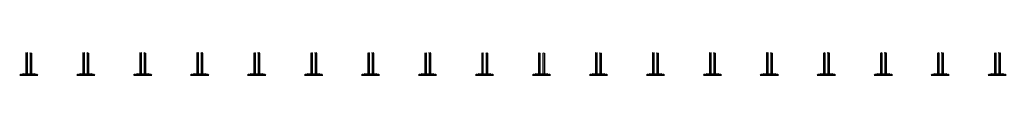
# Model space of a CAD drawing. Header units: millimetres. Extents: x 17311 to 801382, y -242618 to -104888.
# Drawn here: x 144530 to 148859, y -217858 to -217761 of the extents above; entities that cross this region are included whole.
import ezdxf

# ---------------------------------------------------------------- set-up
doc = ezdxf.new("R2010")
doc.units = ezdxf.units.MM
doc.header["$LTSCALE"] = 250
doc.layers.add('GES', color=7, linetype='Continuous')

# ---------------------------------------------------------------- blocks, each defined once
blk = doc.blocks.new('*U107')
at = {"layer": 'GES', "color": 8}
for p, q in [((39102.6, 1988.9, 0), (39102.6, 1898, 0)), ((39108.4, 1988.9, 0), (39108.4, 1898, 0)), ((39121.7, 1988.9, 0), (39121.7, 1898, 0)), ((39127.6, 1988.9, 0), (39127.6, 1898, 0)), ((39352.6, 1988.9, 0), (39352.6, 1898, 0)), ((39358.4, 1988.9, 0), (39358.4, 1898, 0)), ((39371.7, 1988.9, 0), (39371.7, 1898, 0)), ((39377.6, 1988.9, 0), (39377.6, 1898, 0)), ((39602.6, 1988.9, 0), (39602.6, 1898, 0)), ((39608.4, 1988.9, 0), (39608.4, 1898, 0)), ((39621.7, 1988.9, 0), (39621.7, 1898, 0)), ((39627.6, 1988.9, 0), (39627.6, 1898, 0)), ((39852.6, 1988.9, 0), (39852.6, 1898, 0)), ((39858.4, 1988.9, 0), (39858.4, 1898, 0)), ((39871.7, 1988.9, 0), (39871.7, 1898, 0)), ((39877.6, 1988.9, 0), (39877.6, 1898, 0)), ((40102.6, 1988.9, 0), (40102.6, 1898, 0)), ((40108.4, 1988.9, 0), (40108.4, 1898, 0)), ((40121.7, 1988.9, 0), (40121.7, 1898, 0)), ((40127.6, 1988.9, 0), (40127.6, 1898, 0)), ((40352.6, 1988.9, 0), (40352.6, 1898, 0)), ((40358.4, 1988.9, 0), (40358.4, 1898, 0)), ((40371.7, 1988.9, 0), (40371.7, 1898, 0)), ((40377.6, 1988.9, 0), (40377.6, 1898, 0)), ((40602.6, 1988.9, 0), (40602.6, 1898, 0)), ((40608.4, 1988.9, 0), (40608.4, 1898, 0)), ((40621.7, 1988.9, 0), (40621.7, 1898, 0)), ((40627.6, 1988.9, 0), (40627.6, 1898, 0)), ((40852.6, 1988.9, 0), (40852.6, 1898, 0)), ((40858.4, 1988.9, 0), (40858.4, 1898, 0)), ((40871.7, 1988.9, 0), (40871.7, 1898, 0)), ((40877.6, 1988.9, 0), (40877.6, 1898, 0)), ((41102.6, 1988.9, 0), (41102.6, 1898, 0)), ((41108.4, 1988.9, 0), (41108.4, 1898, 0)), ((41121.7, 1988.9, 0), (41121.7, 1898, 0)), ((41127.6, 1988.9, 0), (41127.6, 1898, 0)), ((41352.6, 1988.9, 0), (41352.6, 1898, 0)), ((41358.4, 1988.9, 0), (41358.4, 1898, 0)), ((41371.7, 1988.9, 0), (41371.7, 1898, 0)), ((41377.6, 1988.9, 0), (41377.6, 1898, 0)), ((41602.6, 1988.9, 0), (41602.6, 1898, 0)), ((41608.4, 1988.9, 0), (41608.4, 1898, 0)), ((41621.7, 1988.9, 0), (41621.7, 1898, 0)), ((41627.6, 1988.9, 0), (41627.6, 1898, 0)), ((41852.6, 1988.9, 0), (41852.6, 1898, 0)), ((41858.4, 1988.9, 0), (41858.4, 1898, 0)), ((41871.7, 1988.9, 0), (41871.7, 1898, 0)), ((41877.6, 1988.9, 0), (41877.6, 1898, 0)), ((42102.6, 1988.9, 0), (42102.6, 1898, 0)), ((42108.4, 1988.9, 0), (42108.4, 1898, 0)), ((42121.7, 1988.9, 0), (42121.7, 1898, 0)), ((42127.6, 1988.9, 0), (42127.6, 1898, 0)), ((42352.6, 1988.9, 0), (42352.6, 1898, 0)), ((42358.4, 1988.9, 0), (42358.4, 1898, 0)), ((42371.7, 1988.9, 0), (42371.7, 1898, 0)), ((42377.6, 1988.9, 0), (42377.6, 1898, 0)), ((42602.6, 1988.9, 0), (42602.6, 1898, 0)), ((42608.4, 1988.9, 0), (42608.4, 1898, 0)), ((42621.7, 1988.9, 0), (42621.7, 1898, 0)), ((42627.6, 1988.9, 0), (42627.6, 1898, 0)), ((42852.6, 1988.9, 0), (42852.6, 1898, 0)), ((42858.4, 1988.9, 0), (42858.4, 1898, 0)), ((42871.7, 1988.9, 0), (42871.7, 1898, 0)), ((42877.6, 1988.9, 0), (42877.6, 1898, 0)), ((43102.6, 1988.9, 0), (43102.6, 1898, 0)), ((43108.4, 1988.9, 0), (43108.4, 1898, 0)), ((43121.7, 1988.9, 0), (43121.7, 1898, 0)), ((43127.6, 1988.9, 0), (43127.6, 1898, 0)), ((43352.6, 1988.9, 0), (43352.6, 1898, 0)), ((43358.4, 1988.9, 0), (43358.4, 1898, 0)), ((43371.7, 1988.9, 0), (43371.7, 1898, 0)), ((43377.6, 1988.9, 0), (43377.6, 1898, 0)), ((39075.4, 1892.5), (39154.8, 1892.5, 0)), ((39081.7, 1895.4), (39148.4, 1895.4)), ((39090.2, 1897.7), (39140.3, 1897.7)), ((39103.4, 1897.2, 0), (39107.6, 1897.2, 0)), ((39106.7, 1897.2, 0), (39106.7, 1897.7)), ((39107.6, 1897.2, 0), (39122.6, 1897.2, 0)), ((39109.2, 1897.2, 0), (39120.9, 1897.2, 0)), ((39122.6, 1897.2, 0), (39126.7, 1897.2, 0)), ((39123.4, 1897.2, 0), (39123.4, 1897.7)), ((39325.4, 1892.5), (39404.8, 1892.5, 0)), ((39331.7, 1895.4), (39398.4, 1895.4)), ((39340.2, 1897.7), (39390.3, 1897.7)), ((39353.4, 1897.2, 0), (39357.6, 1897.2, 0)), ((39356.7, 1897.2, 0), (39356.7, 1897.7)), ((39357.6, 1897.2, 0), (39372.6, 1897.2, 0)), ((39372.6, 1897.2, 0), (39376.7, 1897.2, 0)), ((39373.4, 1897.2, 0), (39373.4, 1897.7)), ((39575.4, 1892.5), (39654.8, 1892.5, 0)), ((39581.7, 1895.4), (39648.4, 1895.4)), ((39590.2, 1897.7), (39640.3, 1897.7)), ((39603.4, 1897.2, 0), (39607.6, 1897.2, 0)), ((39606.7, 1897.2, 0), (39606.7, 1897.7)), ((39607.6, 1897.2, 0), (39622.6, 1897.2, 0)), ((39622.6, 1897.2, 0), (39626.7, 1897.2, 0)), ((39623.4, 1897.2, 0), (39623.4, 1897.7)), ((39825.4, 1892.5), (39904.8, 1892.5, 0)), ((39831.7, 1895.4), (39898.4, 1895.4)), ((39840.2, 1897.7), (39890.3, 1897.7)), ((39853.4, 1897.2, 0), (39857.6, 1897.2, 0)), ((39856.7, 1897.2, 0), (39856.7, 1897.7)), ((39857.6, 1897.2, 0), (39872.6, 1897.2, 0)), ((39872.6, 1897.2, 0), (39876.7, 1897.2, 0)), ((39873.4, 1897.2, 0), (39873.4, 1897.7)), ((40075.4, 1892.5), (40154.8, 1892.5, 0)), ((40081.7, 1895.4), (40148.4, 1895.4)), ((40090.2, 1897.7), (40140.3, 1897.7)), ((40103.4, 1897.2, 0), (40107.6, 1897.2, 0)), ((40106.7, 1897.2, 0), (40106.7, 1897.7)), ((40107.6, 1897.2, 0), (40122.6, 1897.2, 0)), ((40122.6, 1897.2, 0), (40126.7, 1897.2, 0)), ((40123.4, 1897.2, 0), (40123.4, 1897.7)), ((40325.4, 1892.5), (40404.8, 1892.5, 0)), ((40331.7, 1895.4), (40398.4, 1895.4)), ((40340.2, 1897.7), (40390.3, 1897.7)), ((40353.4, 1897.2, 0), (40357.6, 1897.2, 0)), ((40356.7, 1897.2, 0), (40356.7, 1897.7)), ((40357.6, 1897.2, 0), (40372.6, 1897.2, 0)), ((40372.6, 1897.2, 0), (40376.7, 1897.2, 0)), ((40373.4, 1897.2, 0), (40373.4, 1897.7)), ((40575.4, 1892.5), (40654.8, 1892.5, 0)), ((40581.7, 1895.4), (40648.4, 1895.4)), ((40590.2, 1897.7), (40640.3, 1897.7)), ((40603.4, 1897.2, 0), (40607.6, 1897.2, 0)), ((40606.7, 1897.2, 0), (40606.7, 1897.7)), ((40607.6, 1897.2, 0), (40622.6, 1897.2, 0)), ((40622.6, 1897.2, 0), (40626.7, 1897.2, 0)), ((40623.4, 1897.2, 0), (40623.4, 1897.7)), ((40825.4, 1892.5), (40904.8, 1892.5, 0)), ((40831.7, 1895.4), (40898.4, 1895.4)), ((40840.2, 1897.7), (40890.3, 1897.7)), ((40853.4, 1897.2, 0), (40857.6, 1897.2, 0)), ((40856.7, 1897.2, 0), (40856.7, 1897.7)), ((40857.6, 1897.2, 0), (40872.6, 1897.2, 0)), ((40872.6, 1897.2, 0), (40876.7, 1897.2, 0)), ((40873.4, 1897.2, 0), (40873.4, 1897.7)), ((41075.4, 1892.5), (41154.8, 1892.5, 0)), ((41081.7, 1895.4), (41148.4, 1895.4)), ((41090.2, 1897.7), (41140.3, 1897.7)), ((41103.4, 1897.2, 0), (41107.6, 1897.2, 0)), ((41106.7, 1897.2, 0), (41106.7, 1897.7)), ((41107.6, 1897.2, 0), (41122.6, 1897.2, 0)), ((41122.6, 1897.2, 0), (41126.7, 1897.2, 0)), ((41123.4, 1897.2, 0), (41123.4, 1897.7)), ((41325.4, 1892.5), (41404.8, 1892.5, 0)), ((41331.7, 1895.4), (41398.4, 1895.4)), ((41340.2, 1897.7), (41390.3, 1897.7)), ((41353.4, 1897.2, 0), (41357.6, 1897.2, 0)), ((41356.7, 1897.2, 0), (41356.7, 1897.7)), ((41357.6, 1897.2, 0), (41372.6, 1897.2, 0)), ((41372.6, 1897.2, 0), (41376.7, 1897.2, 0)), ((41373.4, 1897.2, 0), (41373.4, 1897.7)), ((41575.4, 1892.5), (41654.8, 1892.5, 0)), ((41581.7, 1895.4), (41648.4, 1895.4)), ((41590.2, 1897.7), (41640.3, 1897.7)), ((41603.4, 1897.2, 0), (41607.6, 1897.2, 0)), ((41606.7, 1897.2, 0), (41606.7, 1897.7)), ((41607.6, 1897.2, 0), (41622.6, 1897.2, 0)), ((41622.6, 1897.2, 0), (41626.7, 1897.2, 0)), ((41623.4, 1897.2, 0), (41623.4, 1897.7)), ((41825.4, 1892.5), (41904.8, 1892.5, 0)), ((41831.7, 1895.4), (41898.4, 1895.4)), ((41840.2, 1897.7), (41890.3, 1897.7)), ((41853.4, 1897.2, 0), (41857.6, 1897.2, 0)), ((41856.7, 1897.2, 0), (41856.7, 1897.7)), ((41857.6, 1897.2, 0), (41872.6, 1897.2, 0)), ((41872.6, 1897.2, 0), (41876.7, 1897.2, 0)), ((41873.4, 1897.2, 0), (41873.4, 1897.7)), ((42075.4, 1892.5), (42154.8, 1892.5, 0)), ((42081.7, 1895.4), (42148.4, 1895.4)), ((42090.2, 1897.7), (42140.3, 1897.7)), ((42103.4, 1897.2, 0), (42107.6, 1897.2, 0)), ((42106.7, 1897.2, 0), (42106.7, 1897.7)), ((42107.6, 1897.2, 0), (42122.6, 1897.2, 0)), ((42122.6, 1897.2, 0), (42126.7, 1897.2, 0)), ((42123.4, 1897.2, 0), (42123.4, 1897.7)), ((42325.4, 1892.5), (42404.8, 1892.5, 0)), ((42331.7, 1895.4), (42398.4, 1895.4)), ((42340.2, 1897.7), (42390.3, 1897.7)), ((42353.4, 1897.2, 0), (42357.6, 1897.2, 0)), ((42356.7, 1897.2, 0), (42356.7, 1897.7)), ((42357.6, 1897.2, 0), (42372.6, 1897.2, 0)), ((42372.6, 1897.2, 0), (42376.7, 1897.2, 0)), ((42373.4, 1897.2, 0), (42373.4, 1897.7)), ((42575.4, 1892.5), (42654.8, 1892.5, 0)), ((42581.7, 1895.4), (42648.4, 1895.4)), ((42590.2, 1897.7), (42640.3, 1897.7)), ((42603.4, 1897.2, 0), (42607.6, 1897.2, 0)), ((42606.7, 1897.2, 0), (42606.7, 1897.7)), ((42607.6, 1897.2, 0), (42622.6, 1897.2, 0)), ((42622.6, 1897.2, 0), (42626.7, 1897.2, 0)), ((42623.4, 1897.2, 0), (42623.4, 1897.7)), ((42825.4, 1892.5), (42904.8, 1892.5, 0)), ((42831.7, 1895.4), (42898.4, 1895.4)), ((42840.2, 1897.7), (42890.3, 1897.7)), ((42853.4, 1897.2, 0), (42857.6, 1897.2, 0)), ((42856.7, 1897.2, 0), (42856.7, 1897.7)), ((42857.6, 1897.2, 0), (42872.6, 1897.2, 0)), ((42872.6, 1897.2, 0), (42876.7, 1897.2, 0)), ((42873.4, 1897.2, 0), (42873.4, 1897.7)), ((43075.4, 1892.5), (43154.8, 1892.5, 0)), ((43081.7, 1895.4), (43148.4, 1895.4)), ((43090.2, 1897.7), (43140.3, 1897.7)), ((43103.4, 1897.2, 0), (43107.6, 1897.2, 0)), ((43106.7, 1897.2, 0), (43106.7, 1897.7)), ((43107.6, 1897.2, 0), (43122.6, 1897.2, 0)), ((43122.6, 1897.2, 0), (43126.7, 1897.2, 0)), ((43123.4, 1897.2, 0), (43123.4, 1897.7)), ((43325.4, 1892.5), (43404.8, 1892.5, 0)), ((43331.7, 1895.4), (43398.4, 1895.4)), ((43340.2, 1897.7), (43390.3, 1897.7)), ((43353.4, 1897.2, 0), (43357.6, 1897.2, 0)), ((43356.7, 1897.2, 0), (43356.7, 1897.7)), ((43357.6, 1897.2, 0), (43372.6, 1897.2, 0)), ((43372.6, 1897.2, 0), (43376.7, 1897.2, 0)), ((43373.4, 1897.2, 0), (43373.4, 1897.7))]:
    blk.add_line(p, q, dxfattribs=at)
for centre, radius, start, end in [((39103.4, 1988.9, 0), 0.833, 90, 180), ((39107.6, 1988.9, 0), 0.833, 0, 90), ((39109.2, 1988.9, 0), 0.833, 90, 180), ((39120.9, 1988.9, 0), 0.833, 0, 90), ((39122.6, 1988.9, 0), 0.833, 90, 180), ((39126.7, 1988.9, 0), 0.833, 0, 90), ((39353.4, 1988.9, 0), 0.833, 90, 180), ((39357.6, 1988.9, 0), 0.833, 0, 90), ((39359.2, 1988.9, 0), 0.833, 90, 180), ((39370.9, 1988.9, 0), 0.833, 0, 90), ((39372.6, 1988.9, 0), 0.833, 90, 180), ((39376.7, 1988.9, 0), 0.833, 0, 90), ((39603.4, 1988.9, 0), 0.833, 90, 180), ((39607.6, 1988.9, 0), 0.833, 0, 90), ((39609.2, 1988.9, 0), 0.833, 90, 180), ((39620.9, 1988.9, 0), 0.833, 0, 90), ((39622.6, 1988.9, 0), 0.833, 90, 180), ((39626.7, 1988.9, 0), 0.833, 0, 90), ((39853.4, 1988.9, 0), 0.833, 90, 180), ((39857.6, 1988.9, 0), 0.833, 0, 90), ((39859.2, 1988.9, 0), 0.833, 90, 180), ((39870.9, 1988.9, 0), 0.833, 0, 90), ((39872.6, 1988.9, 0), 0.833, 90, 180), ((39876.7, 1988.9, 0), 0.833, 0, 90), ((40103.4, 1988.9, 0), 0.833, 90, 180), ((40107.6, 1988.9, 0), 0.833, 0, 90), ((40109.2, 1988.9, 0), 0.833, 90, 180), ((40120.9, 1988.9, 0), 0.833, 0, 90), ((40122.6, 1988.9, 0), 0.833, 90, 180), ((40126.7, 1988.9, 0), 0.833, 0, 90), ((40353.4, 1988.9, 0), 0.833, 90, 180), ((40357.6, 1988.9, 0), 0.833, 0, 90), ((40359.2, 1988.9, 0), 0.833, 90, 180), ((40370.9, 1988.9, 0), 0.833, 0, 90), ((40372.6, 1988.9, 0), 0.833, 90, 180), ((40376.7, 1988.9, 0), 0.833, 0, 90), ((40603.4, 1988.9, 0), 0.833, 90, 180), ((40607.6, 1988.9, 0), 0.833, 0, 90), ((40609.2, 1988.9, 0), 0.833, 90, 180), ((40620.9, 1988.9, 0), 0.833, 0, 90), ((40622.6, 1988.9, 0), 0.833, 90, 180), ((40626.7, 1988.9, 0), 0.833, 0, 90), ((40853.4, 1988.9, 0), 0.833, 90, 180), ((40857.6, 1988.9, 0), 0.833, 0, 90), ((40859.2, 1988.9, 0), 0.833, 90, 180), ((40870.9, 1988.9, 0), 0.833, 0, 90), ((40872.6, 1988.9, 0), 0.833, 90, 180), ((40876.7, 1988.9, 0), 0.833, 0, 90), ((41103.4, 1988.9, 0), 0.833, 90, 180), ((41107.6, 1988.9, 0), 0.833, 0, 90), ((41109.2, 1988.9, 0), 0.833, 90, 180), ((41120.9, 1988.9, 0), 0.833, 0, 90), ((41122.6, 1988.9, 0), 0.833, 90, 180), ((41126.7, 1988.9, 0), 0.833, 0, 90), ((41353.4, 1988.9, 0), 0.833, 90, 180), ((41357.6, 1988.9, 0), 0.833, 0, 90), ((41359.2, 1988.9, 0), 0.833, 90, 180), ((41370.9, 1988.9, 0), 0.833, 0, 90), ((41372.6, 1988.9, 0), 0.833, 90, 180), ((41376.7, 1988.9, 0), 0.833, 0, 90), ((41603.4, 1988.9, 0), 0.833, 90, 180), ((41607.6, 1988.9, 0), 0.833, 0, 90), ((41609.2, 1988.9, 0), 0.833, 90, 180), ((41620.9, 1988.9, 0), 0.833, 0, 90), ((41622.6, 1988.9, 0), 0.833, 90, 180), ((41626.7, 1988.9, 0), 0.833, 0, 90), ((41853.4, 1988.9, 0), 0.833, 90, 180), ((41857.6, 1988.9, 0), 0.833, 0, 90), ((41859.2, 1988.9, 0), 0.833, 90, 180), ((41870.9, 1988.9, 0), 0.833, 0, 90), ((41872.6, 1988.9, 0), 0.833, 90, 180), ((41876.7, 1988.9, 0), 0.833, 0, 90), ((42103.4, 1988.9, 0), 0.833, 90, 180), ((42107.6, 1988.9, 0), 0.833, 0, 90), ((42109.2, 1988.9, 0), 0.833, 90, 180), ((42120.9, 1988.9, 0), 0.833, 0, 90), ((42122.6, 1988.9, 0), 0.833, 90, 180), ((42126.7, 1988.9, 0), 0.833, 0, 90), ((42353.4, 1988.9, 0), 0.833, 90, 180), ((42357.6, 1988.9, 0), 0.833, 0, 90), ((42359.2, 1988.9, 0), 0.833, 90, 180), ((42370.9, 1988.9, 0), 0.833, 0, 90), ((42372.6, 1988.9, 0), 0.833, 90, 180), ((42376.7, 1988.9, 0), 0.833, 0, 90), ((42603.4, 1988.9, 0), 0.833, 90, 180), ((42607.6, 1988.9, 0), 0.833, 0, 90), ((42609.2, 1988.9, 0), 0.833, 90, 180), ((42620.9, 1988.9, 0), 0.833, 0, 90), ((42622.6, 1988.9, 0), 0.833, 90, 180), ((42626.7, 1988.9, 0), 0.833, 0, 90), ((42853.4, 1988.9, 0), 0.833, 90, 180), ((42857.6, 1988.9, 0), 0.833, 0, 90), ((42859.2, 1988.9, 0), 0.833, 90, 180), ((42870.9, 1988.9, 0), 0.833, 0, 90), ((42872.6, 1988.9, 0), 0.833, 90, 180), ((42876.7, 1988.9, 0), 0.833, 0, 90), ((43103.4, 1988.9, 0), 0.833, 90, 180), ((43107.6, 1988.9, 0), 0.833, 0, 90), ((43109.2, 1988.9, 0), 0.833, 90, 180), ((43120.9, 1988.9, 0), 0.833, 0, 90), ((43122.6, 1988.9, 0), 0.833, 90, 180), ((43126.7, 1988.9, 0), 0.833, 0, 90), ((43353.4, 1988.9, 0), 0.833, 90, 180), ((43357.6, 1988.9, 0), 0.833, 0, 90), ((43359.2, 1988.9, 0), 0.833, 90, 180), ((43370.9, 1988.9, 0), 0.833, 0, 90), ((43372.6, 1988.9, 0), 0.833, 90, 180), ((43376.7, 1988.9, 0), 0.833, 0, 90), ((39081.7, 1887.1), 8.33, 90, 139.756), ((39090.2, 1889.3), 8.33, 90, 132.9054), ((39103.4, 1898, 0), 0.833, 180, 270), ((39107.6, 1898, 0), 0.833, 270, 0), ((39109.2, 1898, 0), 0.833, 180, 270), ((39120.9, 1898, 0), 0.833, 270, 0), ((39122.6, 1898, 0), 0.833, 180, 270), ((39126.7, 1898, 0), 0.833, 270, 0), ((39140.3, 1889.3), 8.33, 47.0946, 90), ((39148.4, 1887.1), 8.33, 40.244, 90), ((39331.7, 1887.1), 8.33, 90, 139.756), ((39340.2, 1889.3), 8.33, 90, 132.9054), ((39353.4, 1898, 0), 0.833, 180, 270), ((39357.6, 1898, 0), 0.833, 270, 0), ((39359.2, 1898, 0), 0.833, 180, 270), ((39372.6, 1898, 0), 0.833, 180, 270), ((39376.7, 1898, 0), 0.833, 270, 0), ((39390.3, 1889.3), 8.33, 47.0946, 90), ((39398.4, 1887.1), 8.33, 40.244, 90), ((39581.7, 1887.1), 8.33, 90, 139.756), ((39590.2, 1889.3), 8.33, 90, 132.9054), ((39603.4, 1898, 0), 0.833, 180, 270), ((39607.6, 1898, 0), 0.833, 270, 0), ((39609.2, 1898, 0), 0.833, 180, 270), ((39622.6, 1898, 0), 0.833, 180, 270), ((39626.7, 1898, 0), 0.833, 270, 0), ((39640.3, 1889.3), 8.33, 47.0946, 90), ((39648.4, 1887.1), 8.33, 40.244, 90), ((39831.7, 1887.1), 8.33, 90, 139.756), ((39840.2, 1889.3), 8.33, 90, 132.9054), ((39853.4, 1898, 0), 0.833, 180, 270), ((39857.6, 1898, 0), 0.833, 270, 0), ((39859.2, 1898, 0), 0.833, 180, 270), ((39872.6, 1898, 0), 0.833, 180, 270), ((39876.7, 1898, 0), 0.833, 270, 0), ((39890.3, 1889.3), 8.33, 47.0946, 90), ((39898.4, 1887.1), 8.33, 40.244, 90), ((40081.7, 1887.1), 8.33, 90, 139.756), ((40090.2, 1889.3), 8.33, 90, 132.9054), ((40103.4, 1898, 0), 0.833, 180, 270), ((40107.6, 1898, 0), 0.833, 270, 0), ((40109.2, 1898, 0), 0.833, 180, 270), ((40122.6, 1898, 0), 0.833, 180, 270), ((40126.7, 1898, 0), 0.833, 270, 0), ((40140.3, 1889.3), 8.33, 47.0946, 90), ((40148.4, 1887.1), 8.33, 40.244, 90), ((40331.7, 1887.1), 8.33, 90, 139.756), ((40340.2, 1889.3), 8.33, 90, 132.9054), ((40353.4, 1898, 0), 0.833, 180, 270), ((40357.6, 1898, 0), 0.833, 270, 0), ((40359.2, 1898, 0), 0.833, 180, 270), ((40372.6, 1898, 0), 0.833, 180, 270), ((40376.7, 1898, 0), 0.833, 270, 0), ((40390.3, 1889.3), 8.33, 47.0946, 90), ((40398.4, 1887.1), 8.33, 40.244, 90), ((40581.7, 1887.1), 8.33, 90, 139.756), ((40590.2, 1889.3), 8.33, 90, 132.9054), ((40603.4, 1898, 0), 0.833, 180, 270), ((40607.6, 1898, 0), 0.833, 270, 0), ((40609.2, 1898, 0), 0.833, 180, 270), ((40622.6, 1898, 0), 0.833, 180, 270), ((40626.7, 1898, 0), 0.833, 270, 0), ((40640.3, 1889.3), 8.33, 47.0946, 90), ((40648.4, 1887.1), 8.33, 40.244, 90), ((40831.7, 1887.1), 8.33, 90, 139.756), ((40840.2, 1889.3), 8.33, 90, 132.9054), ((40853.4, 1898, 0), 0.833, 180, 270), ((40857.6, 1898, 0), 0.833, 270, 0), ((40859.2, 1898, 0), 0.833, 180, 270), ((40872.6, 1898, 0), 0.833, 180, 270), ((40876.7, 1898, 0), 0.833, 270, 0), ((40890.3, 1889.3), 8.33, 47.0946, 90), ((40898.4, 1887.1), 8.33, 40.244, 90), ((41081.7, 1887.1), 8.33, 90, 139.756), ((41090.2, 1889.3), 8.33, 90, 132.9054), ((41103.4, 1898, 0), 0.833, 180, 270), ((41107.6, 1898, 0), 0.833, 270, 0), ((41109.2, 1898, 0), 0.833, 180, 270), ((41122.6, 1898, 0), 0.833, 180, 270), ((41126.7, 1898, 0), 0.833, 270, 0), ((41140.3, 1889.3), 8.33, 47.0946, 90), ((41148.4, 1887.1), 8.33, 40.244, 90), ((41331.7, 1887.1), 8.33, 90, 139.756), ((41340.2, 1889.3), 8.33, 90, 132.9054), ((41353.4, 1898, 0), 0.833, 180, 270), ((41357.6, 1898, 0), 0.833, 270, 0), ((41359.2, 1898, 0), 0.833, 180, 270), ((41372.6, 1898, 0), 0.833, 180, 270), ((41376.7, 1898, 0), 0.833, 270, 0), ((41390.3, 1889.3), 8.33, 47.0946, 90), ((41398.4, 1887.1), 8.33, 40.244, 90), ((41581.7, 1887.1), 8.33, 90, 139.756), ((41590.2, 1889.3), 8.33, 90, 132.9054), ((41603.4, 1898, 0), 0.833, 180, 270), ((41607.6, 1898, 0), 0.833, 270, 0), ((41609.2, 1898, 0), 0.833, 180, 270), ((41622.6, 1898, 0), 0.833, 180, 270), ((41626.7, 1898, 0), 0.833, 270, 0), ((41640.3, 1889.3), 8.33, 47.0946, 90), ((41648.4, 1887.1), 8.33, 40.244, 90), ((41831.7, 1887.1), 8.33, 90, 139.756), ((41840.2, 1889.3), 8.33, 90, 132.9054), ((41853.4, 1898, 0), 0.833, 180, 270), ((41857.6, 1898, 0), 0.833, 270, 0), ((41859.2, 1898, 0), 0.833, 180, 270), ((41872.6, 1898, 0), 0.833, 180, 270), ((41876.7, 1898, 0), 0.833, 270, 0), ((41890.3, 1889.3), 8.33, 47.0946, 90), ((41898.4, 1887.1), 8.33, 40.244, 90), ((42081.7, 1887.1), 8.33, 90, 139.756), ((42090.2, 1889.3), 8.33, 90, 132.9054), ((42103.4, 1898, 0), 0.833, 180, 270), ((42107.6, 1898, 0), 0.833, 270, 0), ((42109.2, 1898, 0), 0.833, 180, 270), ((42122.6, 1898, 0), 0.833, 180, 270), ((42126.7, 1898, 0), 0.833, 270, 0), ((42140.3, 1889.3), 8.33, 47.0946, 90), ((42148.4, 1887.1), 8.33, 40.244, 90), ((42331.7, 1887.1), 8.33, 90, 139.756), ((42340.2, 1889.3), 8.33, 90, 132.9054), ((42353.4, 1898, 0), 0.833, 180, 270), ((42357.6, 1898, 0), 0.833, 270, 0), ((42359.2, 1898, 0), 0.833, 180, 270), ((42372.6, 1898, 0), 0.833, 180, 270), ((42376.7, 1898, 0), 0.833, 270, 0), ((42390.3, 1889.3), 8.33, 47.0946, 90), ((42398.4, 1887.1), 8.33, 40.244, 90), ((42581.7, 1887.1), 8.33, 90, 139.756), ((42590.2, 1889.3), 8.33, 90, 132.9054), ((42603.4, 1898, 0), 0.833, 180, 270), ((42607.6, 1898, 0), 0.833, 270, 0), ((42609.2, 1898, 0), 0.833, 180, 270), ((42622.6, 1898, 0), 0.833, 180, 270), ((42626.7, 1898, 0), 0.833, 270, 0), ((42640.3, 1889.3), 8.33, 47.0946, 90), ((42648.4, 1887.1), 8.33, 40.244, 90), ((42831.7, 1887.1), 8.33, 90, 139.756), ((42840.2, 1889.3), 8.33, 90, 132.9054), ((42853.4, 1898, 0), 0.833, 180, 270), ((42857.6, 1898, 0), 0.833, 270, 0), ((42859.2, 1898, 0), 0.833, 180, 270), ((42872.6, 1898, 0), 0.833, 180, 270), ((42876.7, 1898, 0), 0.833, 270, 0), ((42890.3, 1889.3), 8.33, 47.0946, 90), ((42898.4, 1887.1), 8.33, 40.244, 90), ((43081.7, 1887.1), 8.33, 90, 139.756), ((43090.2, 1889.3), 8.33, 90, 132.9054), ((43103.4, 1898, 0), 0.833, 180, 270), ((43107.6, 1898, 0), 0.833, 270, 0), ((43109.2, 1898, 0), 0.833, 180, 270), ((43122.6, 1898, 0), 0.833, 180, 270), ((43126.7, 1898, 0), 0.833, 270, 0), ((43140.3, 1889.3), 8.33, 47.0946, 90), ((43148.4, 1887.1), 8.33, 40.244, 90), ((43331.7, 1887.1), 8.33, 90, 139.756), ((43340.2, 1889.3), 8.33, 90, 132.9054), ((43353.4, 1898, 0), 0.833, 180, 270), ((43357.6, 1898, 0), 0.833, 270, 0), ((43359.2, 1898, 0), 0.833, 180, 270), ((43372.6, 1898, 0), 0.833, 180, 270), ((43376.7, 1898, 0), 0.833, 270, 0), ((43390.3, 1889.3), 8.33, 47.0946, 90), ((43398.4, 1887.1), 8.33, 40.244, 90)]:
    blk.add_arc(centre, radius, start, end, dxfattribs=at)

msp = doc.modelspace()

# ---------------------------------------------------------------- block references
at = {"layer": 'GES', "color": 2, "linetype": 'Continuous'}
msp.add_blockref('*U107', (105454.6, -219750.9), dxfattribs=at)

doc.saveas('drawing.dxf')
